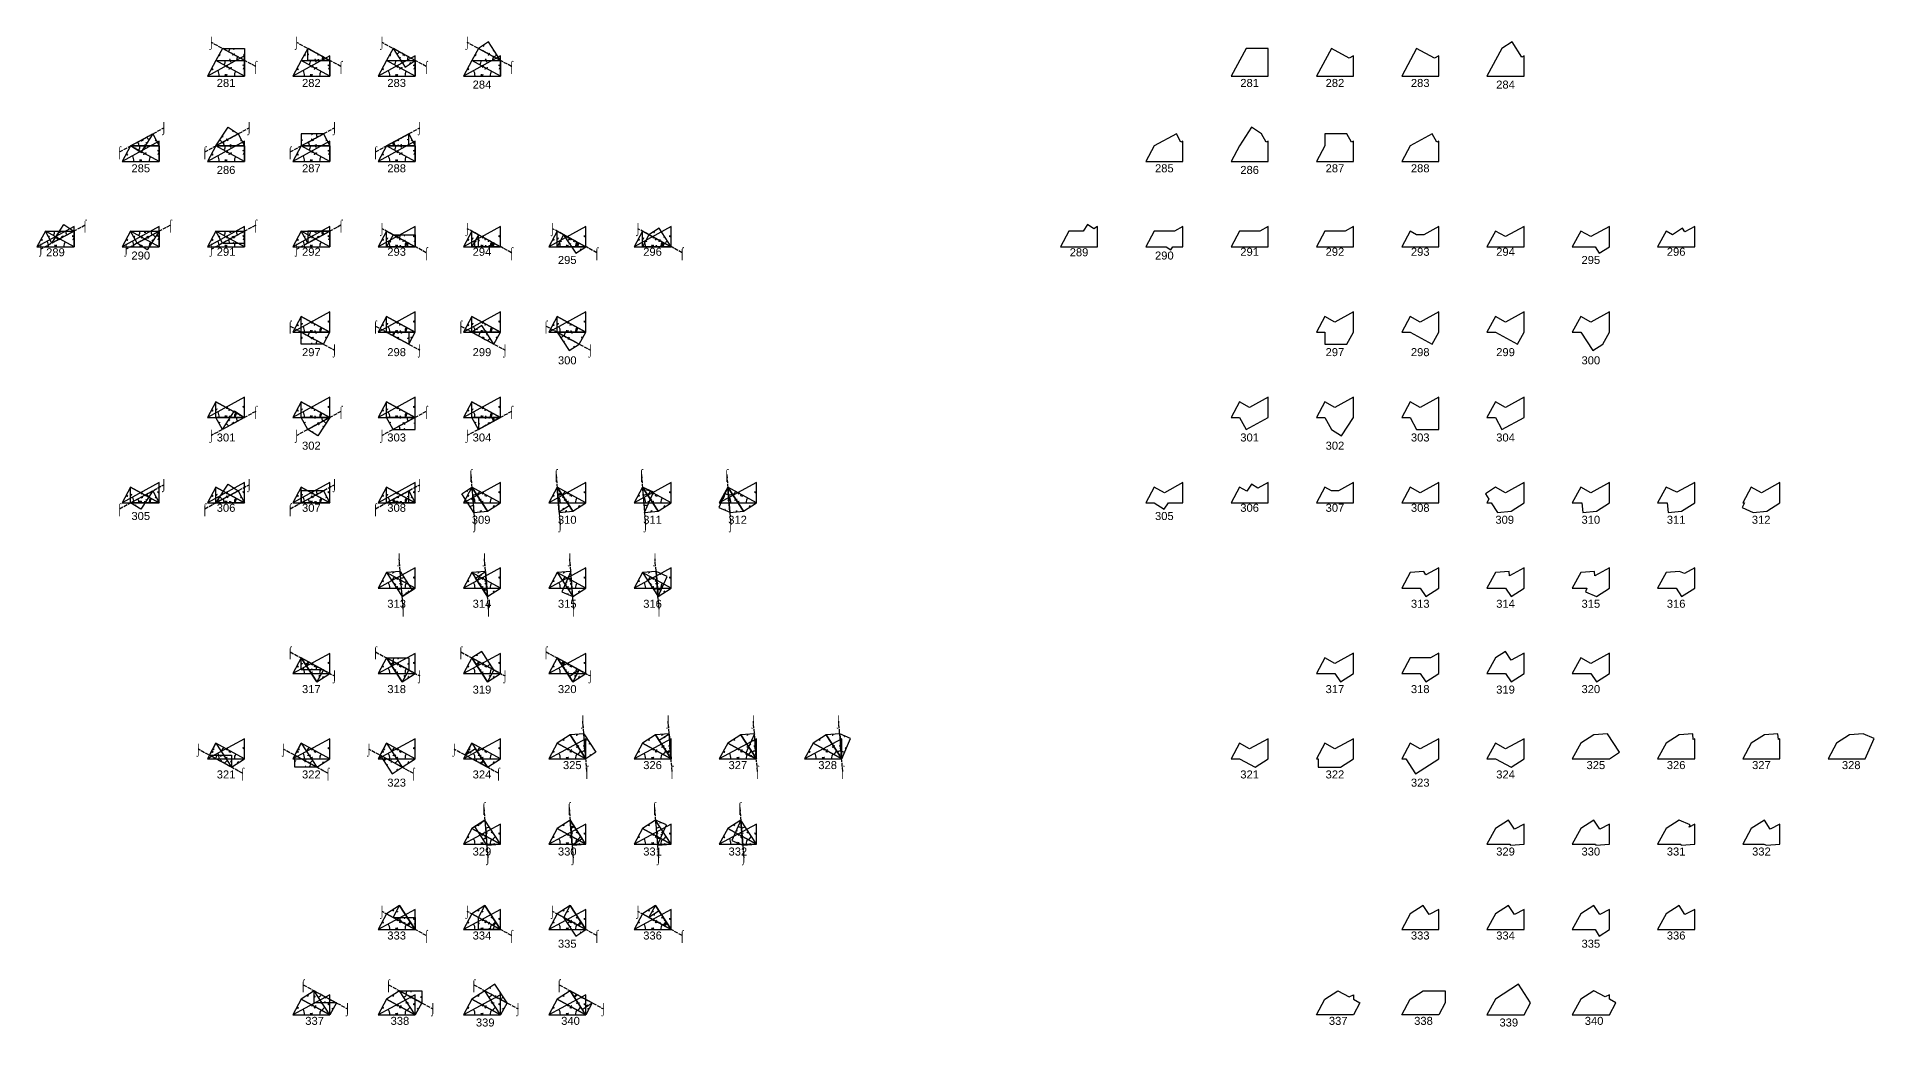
# Model space of a CAD drawing. Header units: millimetres. Extents: x 122552 to 2943733, y -2581954 to 22549.
# Drawn here: x 921316 to 1495385, y -2533945 to -2223743 of the extents above; entities that cross this region are included whole.
import ezdxf
from ezdxf.enums import TextEntityAlignment as Align

# ---------------------------------------------------------------- set-up
doc = ezdxf.new("R2010")
doc.units = ezdxf.units.MM
doc.linetypes.add('ACAD_ISO02W100', pattern=[15, 12, -3])
for name, color, linetype in [('BASE', 170, 'Continuous'), ('HYPOTENUSE', 10, 'Continuous'), ('PERPENDICULAR', 90, 'Continuous'), ('Standard', 7, 'Continuous')]:
    doc.layers.add(name, color=color, linetype=linetype)
doc.styles.add('Arial', font='arial_0.ttf')

# ---------------------------------------------------------------- blocks, each defined once
blk = doc.blocks.new('fundamental_block_GT')
at = {"color": 175, "true_color": 0x4554a5}
for p, q in [((439, -4), (439, 26)), ((439, 26), (469, 26)), ((469, 26), (460, 29)), ((469, 26), (460, 23))]:
    blk.add_line(p, q, dxfattribs=at)
at = {"color": 242, "true_color": 0xcd2027}
for p, q in [((441, 235), (456, 208)), ((456, 208), (482, 222)), ((482, 222), (472, 221)), ((482, 222), (475, 215))]:
    blk.add_line(p, q, dxfattribs=at)
at = {"color": 114, "true_color": 0x139b48}
for p, q in [((851, 261), (848, 251)), ((851, 231), (851, 261)), ((851, 261), (854, 251)), ((881, 231), (851, 231))]:
    blk.add_line(p, q, dxfattribs=at)
at = {"color": 4}
blk.add_arc((0, -2), 277, 359.9799, 28.4254, dxfattribs=at)
at = {"layer": 'BASE'}
blk.add_line((0, 0), (879, -7), dxfattribs=at)
at = {"layer": 'HYPOTENUSE'}
blk.add_line((883, 469), (0, 0), dxfattribs=at)
at = {"layer": 'PERPENDICULAR'}
blk.add_line((879, -7), (883, 469), dxfattribs=at)

msp = doc.modelspace()

# ---------------------------------------------------------------- linework, layer by layer
at = {"linetype": 'ACAD_ISO02W100', "ltscale": 100}
for p, q in [((989711, -2233025), (975881, -2225520)), ((1016359, -2233025), (1002530, -2225520)), ((1043008, -2233025), (1029179, -2225520)), ((1069657, -2233025), (1055827, -2225520)), ((947196, -2259674), (961025, -2252168)), ((973845, -2259674), (987674, -2252168)), ((1000493, -2259674), (1014323, -2252168)), ((1027142, -2259674), (1040971, -2252168)), ((936413, -2282570), (922584, -2290075)), ((963062, -2282570), (949233, -2290075)), ((989711, -2282570), (975881, -2290075)), ((1016359, -2282570), (1002530, -2290075)), ((1043008, -2291180), (1029179, -2283675)), ((1069657, -2291180), (1055827, -2283675)), ((1096305, -2291180), (1082476, -2283675)), ((1122954, -2291180), (1109125, -2283675)), ((1000493, -2314076), (1014323, -2321581)), ((1027142, -2314076), (1040971, -2321581)), ((1053791, -2314076), (1067620, -2321581)), ((1080439, -2314076), (1094269, -2321581)), ((989711, -2340725), (975881, -2348230)), ((1016359, -2340725), (1002530, -2348230)), ((1043008, -2340725), (1029179, -2348230)), ((1069657, -2340725), (1055827, -2348230)), ((947196, -2371126), (961025, -2363621)), ((973845, -2371126), (987674, -2363621)), ((1000493, -2371126), (1014323, -2363621)), ((1027142, -2371126), (1040971, -2363621)), ((1056937, -2360471), (1058181, -2376156)), ((1083586, -2360471), (1084830, -2376156)), ((1110234, -2360471), (1111479, -2376156)), ((1136883, -2360471), (1138127, -2376156)), ((1035789, -2402467), (1034545, -2386782)), ((1062437, -2402467), (1061193, -2386782)), ((1089086, -2402467), (1087842, -2386782)), ((1115735, -2402467), (1114491, -2386782)), ((1000493, -2415813), (1014323, -2423318)), ((1027142, -2415813), (1040971, -2423318)), ((1053791, -2415813), (1067620, -2423318)), ((1080439, -2415813), (1094269, -2423318)), ((1093159, -2453117), (1091915, -2437432)), ((1119808, -2453117), (1118564, -2437432)), ((1146456, -2453117), (1145212, -2437432)), ((1173105, -2453117), (1171861, -2437432)), ((985638, -2453719), (971808, -2446214)), ((1012286, -2453719), (998457, -2446214)), ((1038935, -2453719), (1025106, -2446214)), ((1065584, -2453719), (1051754, -2446214)), ((1061010, -2464418), (1062254, -2480103)), ((1087659, -2464418), (1088903, -2480103)), ((1114307, -2464418), (1115551, -2480103)), ((1140956, -2464418), (1142200, -2480103)), ((1043008, -2504369), (1029179, -2496864)), ((1069657, -2504369), (1055827, -2496864)), ((1096305, -2504369), (1082476, -2496864)), ((1122954, -2504369), (1109125, -2496864)), ((1004566, -2519760), (1018396, -2527265)), ((1031215, -2519760), (1045044, -2527265)), ((1057864, -2519760), (1071693, -2527265)), ((1084512, -2519760), (1098342, -2527265))]:
    msp.add_line(p, q, dxfattribs=at)
for points in [[(1385983, -2236006), (1385983, -2229718), (1385296, -2230091), (1382215, -2225351), (1379069, -2227396), (1374396, -2236006)], [(1306037, -2227396), (1299123, -2227396), (1294450, -2236006), (1306037, -2236006)], [(1332686, -2236006), (1332686, -2229718), (1331368, -2230433), (1325771, -2227396), (1321099, -2236006)], [(1352420, -2227396), (1347747, -2236006), (1359335, -2236006), (1359335, -2229718), (1358017, -2230433)], [(1277352, -2254045), (1270438, -2257797), (1267801, -2262655), (1279389, -2262655), (1279389, -2256367), (1278789, -2256692)], [(1306037, -2262655), (1306037, -2256367), (1305438, -2256692), (1304001, -2254045), (1300855, -2252000), (1297086, -2257797), (1294450, -2262655)], [(1332686, -2262655), (1332686, -2256367), (1332086, -2256692), (1330649, -2254045), (1323735, -2254045), (1323735, -2257797), (1321099, -2262655)], [(1357298, -2254045), (1350384, -2257797), (1347747, -2262655), (1359335, -2262655), (1359335, -2256367), (1358735, -2256692)], [(1252740, -2289304), (1252740, -2283015), (1251540, -2283666), (1249594, -2282401), (1248264, -2284446), (1243789, -2284446), (1241153, -2289304)], [(1275620, -2290244), (1276231, -2289304), (1279389, -2289304), (1279389, -2283015), (1276752, -2284446), (1270438, -2284446), (1267801, -2289304), (1274174, -2289304)], [(1306037, -2289304), (1306037, -2283015), (1303401, -2284446), (1297086, -2284446), (1294450, -2289304)], [(1332686, -2289304), (1332686, -2283015), (1330050, -2284446), (1323735, -2284446), (1321099, -2289304)], [(1359335, -2289304), (1359335, -2283015), (1354662, -2285551), (1352420, -2285551), (1350384, -2284446), (1347747, -2289304)], [(1380190, -2286159), (1377032, -2284446), (1374396, -2289304), (1385983, -2289304), (1385983, -2283015)], [(1406838, -2286159), (1403681, -2284446), (1401045, -2289304), (1408156, -2289304), (1409486, -2291349), (1412632, -2289304), (1412632, -2283015)], [(1439281, -2289304), (1439281, -2283015), (1436259, -2284655), (1435512, -2283506), (1432366, -2285551), (1430330, -2284446), (1427693, -2289304)], [(1323735, -2311095), (1321099, -2315952), (1323735, -2315952), (1323735, -2319705), (1330649, -2319705), (1332686, -2315952), (1332686, -2309664), (1326892, -2312808)], [(1357298, -2319705), (1359335, -2315952), (1359335, -2309664), (1353541, -2312808), (1350384, -2311095), (1347747, -2315952), (1350384, -2315952)], [(1383947, -2319705), (1385983, -2315952), (1385983, -2309664), (1380190, -2312808), (1377032, -2311095), (1374396, -2315952), (1377032, -2315952)], [(1403681, -2311095), (1401045, -2315952), (1403681, -2315952), (1407449, -2321750), (1410595, -2319705), (1412632, -2315952), (1412632, -2309664), (1406838, -2312808)], [(1299123, -2346354), (1306037, -2342601), (1306037, -2336313), (1300244, -2339457), (1297086, -2337743), (1294450, -2342601), (1297086, -2342601)], [(1323735, -2337743), (1321099, -2342601), (1323735, -2342601), (1325771, -2346354), (1328918, -2348399), (1332686, -2342601), (1332686, -2336313), (1326892, -2339457)], [(1350384, -2337743), (1347747, -2342601), (1350384, -2342601), (1352420, -2346354), (1359335, -2346354), (1359335, -2336313), (1353541, -2339457)], [(1379069, -2346354), (1385983, -2342601), (1385983, -2336313), (1380190, -2339457), (1377032, -2337743), (1374396, -2342601), (1377032, -2342601)], [(1273584, -2371295), (1274913, -2369250), (1279389, -2369250), (1279389, -2362961), (1273595, -2366105), (1270438, -2364392), (1267801, -2369250), (1270438, -2369250)], [(1300855, -2363452), (1299420, -2365659), (1297086, -2364392), (1294450, -2369250), (1306037, -2369250), (1306037, -2362961), (1302801, -2364717)], [(1328013, -2365497), (1325771, -2365497), (1323735, -2364392), (1321099, -2369250), (1332686, -2369250), (1332686, -2362961)], [(1347747, -2369250), (1359335, -2369250), (1359335, -2362961), (1353541, -2366105), (1350384, -2364392)], [(1375714, -2369250), (1377654, -2372235), (1381910, -2371897), (1385983, -2369250), (1385983, -2362961), (1380190, -2366105), (1377032, -2364392), (1373886, -2366437), (1374996, -2368144), (1374396, -2369250)], [(1403681, -2364392), (1401045, -2369250), (1404066, -2369250), (1404303, -2372235), (1408559, -2371897), (1412632, -2369250), (1412632, -2362961), (1406838, -2366105)], [(1430952, -2372235), (1435208, -2371897), (1439281, -2369250), (1439281, -2362961), (1433734, -2365971), (1433759, -2365915), (1430330, -2364392), (1427693, -2369250), (1430715, -2369250)], [(1456978, -2364392), (1454342, -2369250), (1454820, -2369250), (1454171, -2370711), (1457600, -2372235), (1461856, -2371897), (1465929, -2369250), (1465929, -2362961), (1460136, -2366105)], [(1355262, -2398546), (1359335, -2395898), (1359335, -2389610), (1355339, -2391779), (1354640, -2390703), (1350384, -2391041), (1347747, -2395898), (1353541, -2395898)], [(1380190, -2395898), (1381910, -2398546), (1385983, -2395898), (1385983, -2389610), (1381399, -2392098), (1381288, -2390703), (1377032, -2391041), (1374396, -2395898)], [(1407937, -2390703), (1403681, -2391041), (1401045, -2395898), (1405629, -2395898), (1405130, -2397022), (1408559, -2398546), (1412632, -2395898), (1412632, -2389610), (1408048, -2392098)], [(1436060, -2391358), (1434586, -2390703), (1430330, -2391041), (1427693, -2395898), (1433487, -2395898), (1435208, -2398546), (1439281, -2395898), (1439281, -2389610)], [(1323735, -2417689), (1321099, -2422547), (1326892, -2422547), (1328613, -2425194), (1332686, -2422547), (1332686, -2416259), (1326892, -2419403)], [(1356698, -2417689), (1350384, -2417689), (1347747, -2422547), (1353541, -2422547), (1355262, -2425194), (1359335, -2422547), (1359335, -2416259)], [(1381987, -2418427), (1380178, -2415644), (1377032, -2417689), (1374396, -2422547), (1380190, -2422547), (1381910, -2425194), (1385983, -2422547), (1385983, -2416259)], [(1403681, -2417689), (1401045, -2422547), (1406838, -2422547), (1408559, -2425194), (1412632, -2422547), (1412632, -2416259), (1406838, -2419403)], [(1297086, -2444338), (1294450, -2449196), (1297086, -2449196), (1301964, -2451843), (1306037, -2449196), (1306037, -2442907), (1300244, -2446051)], [(1323735, -2444338), (1321099, -2449196), (1321698, -2449196), (1321698, -2451843), (1328613, -2451843), (1332686, -2449196), (1332686, -2442907), (1326892, -2446051)], [(1350384, -2444338), (1347747, -2449196), (1349065, -2449196), (1352115, -2453888), (1359335, -2449196), (1359335, -2442907), (1353541, -2446051)], [(1377032, -2449196), (1381910, -2451843), (1385983, -2449196), (1385983, -2442907), (1380190, -2446051), (1377032, -2444338), (1374396, -2449196)], [(1415778, -2447151), (1412010, -2441353), (1407754, -2441691), (1403681, -2444338), (1401045, -2449196), (1412632, -2449196)], [(1439281, -2449196), (1439281, -2442907), (1438802, -2443167), (1438659, -2441353), (1434402, -2441691), (1430330, -2444338), (1427693, -2449196)], [(1465307, -2441353), (1461051, -2441691), (1456978, -2444338), (1454342, -2449196), (1465929, -2449196), (1465929, -2442907), (1465451, -2443167)], [(1491956, -2441353), (1487700, -2441691), (1483627, -2444338), (1480991, -2449196), (1492578, -2449196), (1495385, -2442877)], [(1381105, -2468339), (1377032, -2470987), (1374396, -2475844), (1381508, -2475844), (1381727, -2476182), (1385983, -2475844), (1385983, -2469556), (1382962, -2471196)], [(1409610, -2471196), (1407754, -2468339), (1403681, -2470987), (1401045, -2475844), (1408349, -2475844), (1408376, -2476182), (1412632, -2475844), (1412632, -2469556)], [(1435024, -2476182), (1439281, -2475844), (1439281, -2469556), (1437551, -2470495), (1437832, -2469863), (1434402, -2468339), (1430330, -2470987), (1427693, -2475844), (1434998, -2475844)], [(1460913, -2475844), (1461673, -2476182), (1465929, -2475844), (1465929, -2469556), (1462908, -2471196), (1461051, -2468339), (1456978, -2470987), (1454342, -2475844)], [(1359335, -2502493), (1359335, -2496205), (1356313, -2497844), (1354456, -2494988), (1350384, -2497635), (1347747, -2502493)], [(1374396, -2502493), (1385983, -2502493), (1385983, -2496205), (1382962, -2497844), (1381105, -2494988), (1377032, -2497635)], [(1412632, -2502493), (1412632, -2496205), (1409610, -2497844), (1407754, -2494988), (1403681, -2497635), (1401045, -2502493), (1408156, -2502493), (1409486, -2504538)], [(1439281, -2502493), (1439281, -2496205), (1436259, -2497844), (1434402, -2494988), (1430330, -2497635), (1427693, -2502493)], [(1384251, -2519592), (1377032, -2524284), (1374396, -2529142), (1385983, -2529142), (1388020, -2525389)], [(1332686, -2529142), (1321099, -2529142), (1323735, -2524284), (1327808, -2521637), (1331368, -2523569), (1332686, -2522853), (1332686, -2524284), (1334722, -2525389)], [(1359335, -2529142), (1347747, -2529142), (1350384, -2524284), (1354456, -2521637), (1361371, -2521637), (1361371, -2525389)], [(1414668, -2525389), (1412632, -2524284), (1412632, -2522853), (1411314, -2523569), (1407754, -2521637), (1403681, -2524284), (1401045, -2529142), (1412632, -2529142)]]:
    msp.add_lwpolyline(points, close=True)

# ---------------------------------------------------------------- block references
for p, xscale, yscale, zscale, rotation in [((986253, -2231149), 8.951118371073443, 8.951118371073443, 8.951118371073443, 151.9999999999985), ((979339, -2227396), -7.867265571232779, 7.867265571232778, 7.86726557123278, 179.5116672382149), ((1012902, -2231149), 8.951118371073443, 8.951118371073443, 8.951118371073443, 151.9999999999985), ((1039551, -2231149), 8.951118371073443, 8.951118371073443, 8.951118371073443, 151.9999999999985), ((1032636, -2227396), 7.86726557123278, 7.86726557123278, 7.86726557123278, 303.5116672382008), ((1066199, -2231149), 8.951118371073443, 8.951118371073443, 8.951118371073443, 151.9999999999985), ((1066199, -2231149), 7.86726557123278, 7.86726557123278, 7.86726557123278, 123.5116672382007), ((986253, -2236006), 11.58735412275403, 11.58735412275403, 11.58735412275403, 152.0000000000003), ((977302, -2231149), -10.18429076373601, 10.18429076373601, 10.18429076373601, 179.5116672382084), ((1012902, -2236006), 11.58735412275403, 11.58735412275403, 11.58735412275403, 152.0000000000003), ((1003951, -2231149), -10.18429076373601, 10.18429076373601, 10.18429076373601, 179.5116672382084), ((1012902, -2231149), -7.867265571232778, 7.867265571232778, 7.86726557123278, 359.511667238215), ((1039551, -2236006), 11.58735412275403, 11.58735412275403, 11.58735412275403, 152.0000000000003), ((1030599, -2231149), -10.18429076373601, 10.18429076373601, 10.18429076373601, 179.5116672382084), ((1066199, -2236006), 11.58735412275403, 11.58735412275403, 11.58735412275403, 152.0000000000003), ((1057248, -2231149), -10.18429076373601, 10.18429076373601, 10.18429076373601, 179.5116672382084), ((950653, -2257797), -8.951118371073445, 8.951118371073443, 8.951118371073443, 208.0000000000008), ((957568, -2254045), -7.867265571232779, 7.867265571232778, 7.86726557123278, 56.48833276179911), ((977302, -2257797), -7.867265571232777, 7.867265571232778, 7.867265571232779, 236.4883327617992), ((977302, -2257797), -8.951118371073445, 8.951118371073443, 8.951118371073443, 208.0000000000008), ((1010865, -2254045), 7.86726557123278, 7.86726557123278, 7.86726557123278, 180.4883327617853), ((1003951, -2257797), -8.951118371073445, 8.951118371073443, 8.951118371073443, 208.0000000000008), ((1030599, -2257797), -8.951118371073445, 8.951118371073443, 8.951118371073443, 208.0000000000008), ((1030599, -2257797), 7.867265571232779, 7.867265571232779, 7.867265571232779, 0.4883327617852329), ((959605, -2262655), 11.58735412275403, 11.58735412275403, 11.58735412275403, 152.0000000000003), ((950653, -2257797), -10.18429076373601, 10.18429076373601, 10.18429076373601, 179.5116672382084), ((986253, -2262655), 11.58735412275403, 11.58735412275403, 11.58735412275403, 152.0000000000003), ((977302, -2257797), -10.18429076373601, 10.18429076373601, 10.18429076373601, 179.5116672382084), ((1012902, -2262655), 11.58735412275403, 11.58735412275403, 11.58735412275403, 152.0000000000003), ((1003951, -2257797), -10.18429076373601, 10.18429076373601, 10.18429076373601, 179.5116672382084), ((1039551, -2262655), 11.58735412275403, 11.58735412275403, 11.58735412275403, 152.0000000000003), ((1030599, -2257797), -10.18429076373601, 10.18429076373601, 10.18429076373601, 179.5116672382084), ((932956, -2289304), 11.58735412275403, 11.58735412275403, 11.58735412275403, 152.0000000000003), ((924005, -2284446), -10.18429076373601, 10.18429076373601, 10.18429076373601, 179.5116672382084), ((932956, -2284446), -8.951118371073443, 8.951118371073443, 8.951118371073443, 28.00000000000078), ((926041, -2288198), -7.867265571232777, 7.867265571232778, 7.867265571232779, 236.4883327617992), ((959605, -2289304), 11.58735412275403, 11.58735412275403, 11.58735412275403, 152.0000000000003), ((950653, -2284446), -10.18429076373601, 10.18429076373601, 10.18429076373601, 179.5116672382084), ((959605, -2284446), -8.951118371073443, 8.951118371073443, 8.951118371073443, 28.00000000000078), ((959605, -2284446), -7.867265571232779, 7.867265571232778, 7.86726557123278, 56.48833276179911), ((986253, -2289304), 11.58735412275403, 11.58735412275403, 11.58735412275403, 152.0000000000003), ((977302, -2284446), -10.18429076373601, 10.18429076373601, 10.18429076373601, 179.5116672382084), ((986253, -2284446), -8.951118371073443, 8.951118371073443, 8.951118371073443, 28.00000000000078), ((979339, -2288198), 7.867265571232779, 7.867265571232779, 7.867265571232779, 0.4883327617852329), ((1012902, -2289304), 11.58735412275403, 11.58735412275403, 11.58735412275403, 152.0000000000003), ((1003951, -2284446), -10.18429076373601, 10.18429076373601, 10.18429076373601, 179.5116672382084), ((1012902, -2284446), -8.951118371073443, 8.951118371073443, 8.951118371073443, 28.00000000000078), ((1012902, -2284446), 7.86726557123278, 7.86726557123278, 7.86726557123278, 180.4883327617853), ((1039551, -2289304), 11.58735412275403, 11.58735412275403, 11.58735412275403, 152.0000000000003), ((1039551, -2289304), -10.18429076373601, 10.18429076373601, 10.18429076373601, 359.5116672382085), ((1066199, -2289304), 11.58735412275403, 11.58735412275403, 11.58735412275403, 152.0000000000003), ((1066199, -2289304), -10.18429076373601, 10.18429076373601, 10.18429076373601, 359.5116672382085), ((1092848, -2289304), 11.58735412275403, 11.58735412275403, 11.58735412275403, 152.0000000000003), ((1092848, -2289304), -10.18429076373601, 10.18429076373601, 10.18429076373601, 359.5116672382085), ((1085933, -2285551), 7.86726557123278, 7.86726557123278, 7.86726557123278, 303.5116672382008), ((1119497, -2289304), 11.58735412275403, 11.58735412275403, 11.58735412275403, 152.0000000000003), ((1119497, -2289304), -10.18429076373601, 10.18429076373601, 10.18429076373601, 359.5116672382085), ((1119497, -2289304), 7.86726557123278, 7.86726557123278, 7.86726557123278, 123.5116672382007), ((1039551, -2289304), 8.951118371073443, 8.951118371073443, 8.951118371073443, 151.9999999999988), ((1032636, -2285551), -7.867265571232779, 7.867265571232778, 7.86726557123278, 179.5116672382149), ((1066199, -2289304), 8.951118371073443, 8.951118371073443, 8.951118371073443, 151.9999999999988), ((1066199, -2289304), -7.867265571232778, 7.867265571232778, 7.86726557123278, 359.511667238215), ((1092848, -2289304), 8.951118371073443, 8.951118371073443, 8.951118371073443, 151.9999999999988), ((1119497, -2289304), 8.951118371073443, 8.951118371073443, 8.951118371073443, 151.9999999999988), ((1012902, -2315952), 11.58735412275403, 11.58735412275403, 11.58735412275403, 152.0000000000003), ((1012902, -2315952), -10.18429076373601, 10.18429076373601, 10.18429076373601, 359.5116672382085), ((1003951, -2315952), 8.951118371073443, 8.951118371073443, 8.951118371073443, 331.9999999999989), ((1039551, -2315952), 11.58735412275403, 11.58735412275403, 11.58735412275403, 152.0000000000003), ((1039551, -2315952), -10.18429076373601, 10.18429076373601, 10.18429076373601, 359.5116672382085), ((1030599, -2315952), 8.951118371073443, 8.951118371073443, 8.951118371073443, 331.9999999999989), ((1066199, -2315952), 11.58735412275403, 11.58735412275403, 11.58735412275403, 152.0000000000003), ((1066199, -2315952), -10.18429076373601, 10.18429076373601, 10.18429076373601, 359.5116672382085), ((1057248, -2315952), 8.951118371073443, 8.951118371073443, 8.951118371073443, 331.9999999999989), ((1092848, -2315952), 11.58735412275403, 11.58735412275403, 11.58735412275403, 152.0000000000003), ((1092848, -2315952), -10.18429076373601, 10.18429076373601, 10.18429076373601, 359.5116672382085), ((1083897, -2315952), 8.951118371073443, 8.951118371073443, 8.951118371073443, 331.9999999999989), ((1010865, -2319705), -7.867265571232778, 7.867265571232778, 7.86726557123278, 359.511667238215), ((1030599, -2315952), -7.867265571232779, 7.867265571232778, 7.86726557123278, 179.5116672382149), ((1064163, -2319705), 7.86726557123278, 7.86726557123278, 7.86726557123278, 123.5116672382007), ((1083897, -2315952), 7.86726557123278, 7.86726557123278, 7.86726557123278, 303.5116672382008), ((986253, -2342601), 11.58735412275403, 11.58735412275403, 11.58735412275403, 152.0000000000003), ((986253, -2342601), -10.18429076373601, 10.18429076373601, 10.18429076373601, 359.5116672382085), ((986253, -2342601), -8.951118371073443, 8.951118371073443, 8.951118371073443, 28.0000000000011), ((979339, -2346354), -7.867265571232777, 7.867265571232778, 7.867265571232779, 236.4883327617992), ((1012902, -2342601), 11.58735412275403, 11.58735412275403, 11.58735412275403, 152.0000000000003), ((1012902, -2342601), -10.18429076373601, 10.18429076373601, 10.18429076373601, 359.5116672382085), ((1012902, -2342601), -8.951118371073443, 8.951118371073443, 8.951118371073443, 28.0000000000011), ((1012902, -2342601), -7.867265571232779, 7.867265571232778, 7.86726557123278, 56.48833276179911), ((1039551, -2342601), 11.58735412275403, 11.58735412275403, 11.58735412275403, 152.0000000000003), ((1039551, -2342601), -10.18429076373601, 10.18429076373601, 10.18429076373601, 359.5116672382085), ((1039551, -2342601), -8.951118371073443, 8.951118371073443, 8.951118371073443, 28.0000000000011), ((1066199, -2342601), 11.58735412275403, 11.58735412275403, 11.58735412275403, 152.0000000000003), ((1066199, -2342601), -10.18429076373601, 10.18429076373601, 10.18429076373601, 359.5116672382085), ((1066199, -2342601), -8.951118371073443, 8.951118371073443, 8.951118371073443, 28.0000000000011), ((1032636, -2346354), 7.867265571232779, 7.867265571232779, 7.867265571232779, 0.4883327617852329), ((1066199, -2342601), 7.86726557123278, 7.86726557123278, 7.86726557123278, 180.4883327617853), ((959605, -2369250), 11.58735412275403, 11.58735412275403, 11.58735412275403, 152.0000000000003), ((959605, -2369250), -10.18429076373601, 10.18429076373601, 10.18429076373601, 359.5116672382085), ((957568, -2365497), -7.867265571232779, 7.867265571232778, 7.86726557123278, 56.48833276179911), ((986253, -2369250), 11.58735412275403, 11.58735412275403, 11.58735412275403, 152.0000000000003), ((977302, -2369250), -7.867265571232777, 7.867265571232778, 7.867265571232779, 236.4883327617992), ((986253, -2369250), -10.18429076373601, 10.18429076373601, 10.18429076373601, 359.5116672382085), ((1012902, -2369250), 11.58735412275403, 11.58735412275403, 11.58735412275403, 152.0000000000003), ((1012902, -2369250), -10.18429076373601, 10.18429076373601, 10.18429076373601, 359.5116672382085), ((1039551, -2369250), 11.58735412275403, 11.58735412275403, 11.58735412275403, 152.0000000000003), ((1039551, -2369250), -10.18429076373601, 10.18429076373601, 10.18429076373601, 359.5116672382085), ((1057870, -2372235), -7.867265571232677, 7.867265571232677, 7.867265571232678, 302.535001714633), ((1066199, -2369250), 11.58735412275403, 11.58735412275403, 11.58735412275403, 152.0000000000003), ((1057248, -2364392), 8.951118371073514, 8.951118371073514, 8.951118371073514, 275.0233344764167), ((1057248, -2364392), 10.18429076373601, 10.18429076373601, 10.18429076373601, 303.5116672382092), ((1083897, -2364392), -7.867265571232675, 7.867265571232676, 7.867265571232677, 122.5350017146329), ((1092848, -2369250), 11.58735412275403, 11.58735412275403, 11.58735412275403, 152.0000000000003), ((1083897, -2364392), 8.951118371073514, 8.951118371073514, 8.951118371073514, 275.0233344764167), ((1083897, -2364392), 10.18429076373601, 10.18429076373601, 10.18429076373601, 303.5116672382092), ((1111168, -2372235), 7.867265571232678, 7.867265571232678, 7.867265571232678, 66.53500171461897), ((1119497, -2369250), 11.58735412275403, 11.58735412275403, 11.58735412275403, 152.0000000000003), ((1110545, -2364392), 8.951118371073514, 8.951118371073514, 8.951118371073514, 275.0233344764167), ((1110545, -2364392), 10.18429076373601, 10.18429076373601, 10.18429076373601, 303.5116672382092), ((1137194, -2364392), 7.867265571232677, 7.867265571232677, 7.867265571232677, 246.535001714619), ((1146145, -2369250), 11.58735412275403, 11.58735412275403, 11.58735412275403, 152.0000000000003), ((1137194, -2364392), 8.951118371073514, 8.951118371073514, 8.951118371073514, 275.0233344764167), ((1137194, -2364392), 10.18429076373601, 10.18429076373601, 10.18429076373601, 303.5116672382092), ((950653, -2369250), -8.951118371073443, 8.951118371073443, 8.951118371073443, 208.0000000000011), ((977302, -2369250), -8.951118371073443, 8.951118371073443, 8.951118371073443, 208.0000000000011), ((1010865, -2365497), 7.86726557123278, 7.86726557123278, 7.86726557123278, 180.4883327617853), ((1003951, -2369250), -8.951118371073443, 8.951118371073443, 8.951118371073443, 208.0000000000011), ((1030599, -2369250), -8.951118371073443, 8.951118371073443, 8.951118371073443, 208.0000000000011), ((1030599, -2369250), 7.867265571232779, 7.867265571232779, 7.867265571232779, 0.4883327617852329), ((1039551, -2395898), 11.58735412275403, 11.58735412275403, 11.58735412275403, 152.0000000000003), ((1030599, -2391041), 10.18429076373601, 10.18429076373601, 10.18429076373601, 303.5116672382092), ((1035478, -2398546), 8.951118371073518, 8.951118371073518, 8.951118371073518, 95.02333447641668), ((1034856, -2390703), -7.867265571232668, 7.867265571232668, 7.867265571232668, 122.5350017146322), ((1066199, -2395898), 11.58735412275403, 11.58735412275403, 11.58735412275403, 152.0000000000003), ((1057248, -2391041), 10.18429076373601, 10.18429076373601, 10.18429076373601, 303.5116672382092), ((1062126, -2398546), 8.951118371073518, 8.951118371073518, 8.951118371073518, 95.02333447641668), ((1062126, -2398546), -7.867265571232677, 7.867265571232677, 7.867265571232678, 302.535001714633), ((1092848, -2395898), 11.58735412275403, 11.58735412275403, 11.58735412275403, 152.0000000000003), ((1083897, -2391041), 10.18429076373601, 10.18429076373601, 10.18429076373601, 303.5116672382092), ((1088775, -2398546), 8.951118371073518, 8.951118371073518, 8.951118371073518, 95.02333447641668), ((1088153, -2390703), 7.867265571232677, 7.867265571232677, 7.867265571232677, 246.535001714619), ((1119497, -2395898), 11.58735412275403, 11.58735412275403, 11.58735412275403, 152.0000000000003), ((1110545, -2391041), 10.18429076373601, 10.18429076373601, 10.18429076373601, 303.5116672382092), ((1115424, -2398546), 8.951118371073518, 8.951118371073518, 8.951118371073518, 95.02333447641668), ((1115424, -2398546), 7.867265571232678, 7.867265571232678, 7.867265571232678, 66.53500171461897), ((1003951, -2417689), 10.18429076373601, 10.18429076373601, 10.18429076373601, 303.5116672382092), ((1030599, -2417689), 10.18429076373601, 10.18429076373601, 10.18429076373601, 303.5116672382092), ((1057248, -2417689), 10.18429076373601, 10.18429076373601, 10.18429076373601, 303.5116672382092), ((1064163, -2421442), 7.867265571232761, 7.867265571232761, 7.867265571232761, 123.5116672382045), ((1083897, -2417689), 10.18429076373601, 10.18429076373601, 10.18429076373601, 303.5116672382092), ((1083897, -2417689), 7.867265571232762, 7.867265571232762, 7.867265571232762, 303.5116672382046), ((1012902, -2422547), 11.58735412275403, 11.58735412275403, 11.58735412275403, 152.0000000000003), ((1003951, -2417689), -8.951118371073514, 8.951118371073514, 8.951118371073516, 151.023334476419), ((1010865, -2421442), -7.867265571232761, 7.867265571232761, 7.867265571232761, 359.5116672382187), ((1039551, -2422547), 11.58735412275403, 11.58735412275403, 11.58735412275403, 152.0000000000003), ((1030599, -2417689), -8.951118371073514, 8.951118371073514, 8.951118371073516, 151.023334476419), ((1030599, -2417689), -7.867265571232762, 7.867265571232761, 7.867265571232762, 179.5116672382187), ((1066199, -2422547), 11.58735412275403, 11.58735412275403, 11.58735412275403, 152.0000000000003), ((1057248, -2417689), -8.951118371073514, 8.951118371073514, 8.951118371073516, 151.023334476419), ((1092848, -2422547), 11.58735412275403, 11.58735412275403, 11.58735412275403, 152.0000000000003), ((1083897, -2417689), -8.951118371073514, 8.951118371073514, 8.951118371073516, 151.023334476419), ((986253, -2449196), 11.58735412275403, 11.58735412275403, 11.58735412275403, 152.0000000000003), ((982180, -2451843), -8.951118371073514, 8.951118371073516, 8.951118371073518, 331.023334476419), ((977302, -2444338), 10.18429076373601, 10.18429076373601, 10.18429076373601, 303.5116672382092), ((1012902, -2449196), 11.58735412275403, 11.58735412275403, 11.58735412275403, 152.0000000000003), ((1008829, -2451843), -8.951118371073514, 8.951118371073516, 8.951118371073518, 331.023334476419), ((1003951, -2444338), 10.18429076373601, 10.18429076373601, 10.18429076373601, 303.5116672382092), ((1039551, -2449196), 11.58735412275403, 11.58735412275403, 11.58735412275403, 152.0000000000003), ((1035478, -2451843), -8.951118371073514, 8.951118371073516, 8.951118371073518, 331.023334476419), ((1030599, -2444338), 10.18429076373601, 10.18429076373601, 10.18429076373601, 303.5116672382092), ((1066199, -2449196), 11.58735412275403, 11.58735412275403, 11.58735412275403, 152.0000000000003), ((1062126, -2451843), -8.951118371073514, 8.951118371073516, 8.951118371073518, 331.023334476419), ((1057248, -2444338), 10.18429076373601, 10.18429076373601, 10.18429076373601, 303.5116672382092), ((1092848, -2449196), 11.58735412275403, 11.58735412275403, 11.58735412275403, 152.0000000000003), ((1092848, -2449196), 10.18429076373601, 10.18429076373601, 10.18429076373601, 123.5116672382091), ((1092848, -2449196), 8.951118371073738, 8.951118371073738, 8.951118371073738, 95.02333447641972), ((1092226, -2441353), -7.867265571233179, 7.867265571233178, 7.867265571233178, 122.5350017146361), ((1119497, -2449196), 11.58735412275403, 11.58735412275403, 11.58735412275403, 152.0000000000003), ((1119497, -2449196), 10.18429076373601, 10.18429076373601, 10.18429076373601, 123.5116672382091), ((1119497, -2449196), 8.951118371073738, 8.951118371073738, 8.951118371073738, 95.02333447641972), ((1119497, -2449196), -7.867265571233179, 7.867265571233178, 7.867265571233178, 302.5350017146361), ((1146145, -2449196), 11.58735412275403, 11.58735412275403, 11.58735412275403, 152.0000000000003), ((1146145, -2449196), 10.18429076373601, 10.18429076373601, 10.18429076373601, 123.5116672382091), ((1146145, -2449196), 8.951118371073738, 8.951118371073738, 8.951118371073738, 95.02333447641972), ((1145523, -2441353), 7.867265571233178, 7.867265571233178, 7.867265571233178, 246.5350017146221), ((1172794, -2449196), 11.58735412275403, 11.58735412275403, 11.58735412275403, 152.0000000000003), ((1172794, -2449196), 10.18429076373601, 10.18429076373601, 10.18429076373601, 123.5116672382091), ((1172794, -2449196), 8.951118371073738, 8.951118371073738, 8.951118371073738, 95.02333447641972), ((1172794, -2449196), 7.867265571233178, 7.867265571233178, 7.867265571233178, 66.53500171462207), ((975266, -2448090), -7.867265571232762, 7.867265571232761, 7.867265571232762, 179.5116672382187), ((1008829, -2451843), -7.867265571232761, 7.867265571232761, 7.867265571232761, 359.5116672382187), ((1028563, -2448090), 7.867265571232762, 7.867265571232762, 7.867265571232762, 303.5116672382046), ((1062126, -2451843), 7.867265571232761, 7.867265571232761, 7.867265571232761, 123.5116672382045), ((1066199, -2475844), 10.18429076373601, 10.18429076373601, 10.18429076373601, 123.5116672382091), ((1061943, -2476182), -7.867265571233179, 7.867265571233178, 7.867265571233178, 302.5350017146361), ((1061321, -2468339), 8.951118371073738, 8.951118371073738, 8.951118371073738, 275.0233344764197), ((1092848, -2475844), 10.18429076373601, 10.18429076373601, 10.18429076373601, 123.5116672382091), ((1087970, -2468339), -7.867265571233179, 7.867265571233178, 7.867265571233178, 122.5350017146361), ((1087970, -2468339), 8.951118371073738, 8.951118371073738, 8.951118371073738, 275.0233344764197), ((1119497, -2475844), 10.18429076373601, 10.18429076373601, 10.18429076373601, 123.5116672382091), ((1115240, -2476182), 7.867265571233178, 7.867265571233178, 7.867265571233178, 66.53500171462207), ((1114618, -2468339), 8.951118371073738, 8.951118371073738, 8.951118371073738, 275.0233344764197), ((1146145, -2475844), 10.18429076373601, 10.18429076373601, 10.18429076373601, 123.5116672382091), ((1141267, -2468339), 7.867265571233178, 7.867265571233178, 7.867265571233178, 246.5350017146221), ((1141267, -2468339), 8.951118371073738, 8.951118371073738, 8.951118371073738, 275.0233344764197), ((1066199, -2475844), 11.58735412275403, 11.58735412275403, 11.58735412275403, 152.0000000000003), ((1092848, -2475844), 11.58735412275403, 11.58735412275403, 11.58735412275403, 152.0000000000003), ((1119497, -2475844), 11.58735412275403, 11.58735412275403, 11.58735412275403, 152.0000000000003), ((1146145, -2475844), 11.58735412275403, 11.58735412275403, 11.58735412275403, 152.0000000000003), ((1039551, -2502493), 10.18429076373601, 10.18429076373601, 10.18429076373601, 123.5116672382091), ((1039551, -2502493), -8.951118371073738, 8.951118371073738, 8.951118371073738, 331.0233344764161), ((1066199, -2502493), 10.18429076373601, 10.18429076373601, 10.18429076373601, 123.5116672382091), ((1066199, -2502493), -8.951118371073738, 8.951118371073738, 8.951118371073738, 331.0233344764161), ((1092848, -2502493), 10.18429076373601, 10.18429076373601, 10.18429076373601, 123.5116672382091), ((1085933, -2498740), 7.867265571232985, 7.867265571232985, 7.867265571232985, 303.5116672382016), ((1092848, -2502493), -8.951118371073738, 8.951118371073738, 8.951118371073738, 331.0233344764161), ((1119497, -2502493), 10.18429076373601, 10.18429076373601, 10.18429076373601, 123.5116672382091), ((1119497, -2502493), -8.951118371073738, 8.951118371073738, 8.951118371073738, 331.0233344764161), ((1119497, -2502493), 7.867265571232986, 7.867265571232986, 7.867265571232986, 123.5116672382016), ((1039551, -2502493), 11.58735412275403, 11.58735412275403, 11.58735412275403, 152.0000000000003), ((1032636, -2498740), -7.867265571232984, 7.867265571232984, 7.867265571232985, 179.5116672382157), ((1066199, -2502493), 11.58735412275403, 11.58735412275403, 11.58735412275403, 152.0000000000003), ((1066199, -2502493), -7.867265571232985, 7.867265571232985, 7.867265571232986, 359.5116672382156), ((1092848, -2502493), 11.58735412275403, 11.58735412275403, 11.58735412275403, 152.0000000000003), ((1119497, -2502493), 11.58735412275403, 11.58735412275403, 11.58735412275403, 152.0000000000003), ((1068236, -2525389), 7.867265571232986, 7.867265571232986, 7.867265571232986, 123.5116672382016), ((1087970, -2521637), 7.867265571232985, 7.867265571232985, 7.867265571232985, 303.5116672382016), ((1012902, -2529142), 11.58735412275403, 11.58735412275403, 11.58735412275403, 152.0000000000003), ((1012902, -2529142), 10.18429076373601, 10.18429076373601, 10.18429076373601, 123.5116672382091), ((1008024, -2521637), -8.95111837107374, 8.951118371073738, 8.951118371073738, 151.023334476416), ((1014938, -2525389), -7.867265571232985, 7.867265571232985, 7.867265571232986, 359.5116672382156), ((1039551, -2529142), 11.58735412275403, 11.58735412275403, 11.58735412275403, 152.0000000000003), ((1039551, -2529142), 10.18429076373601, 10.18429076373601, 10.18429076373601, 123.5116672382091), ((1034672, -2521637), -8.95111837107374, 8.951118371073738, 8.951118371073738, 151.023334476416), ((1034672, -2521637), -7.867265571232984, 7.867265571232984, 7.867265571232985, 179.5116672382157), ((1066199, -2529142), 11.58735412275403, 11.58735412275403, 11.58735412275403, 152.0000000000003), ((1066199, -2529142), 10.18429076373601, 10.18429076373601, 10.18429076373601, 123.5116672382091), ((1061321, -2521637), -8.95111837107374, 8.951118371073738, 8.951118371073738, 151.023334476416), ((1092848, -2529142), 11.58735412275403, 11.58735412275403, 11.58735412275403, 152.0000000000003), ((1092848, -2529142), 10.18429076373601, 10.18429076373601, 10.18429076373601, 123.5116672382091), ((1087970, -2521637), -8.95111837107374, 8.951118371073738, 8.951118371073738, 151.023334476416)]:
    msp.add_blockref('fundamental_block_GT', p, dxfattribs=dict(xscale=xscale, yscale=yscale, zscale=zscale, rotation=rotation))
at = {"layer": 'Standard', "xscale": 13.18371388650824, "yscale": 13.18371388650824, "zscale": 13.18371388650824, "rotation": 0.4883327617913192}
for p in [(974666, -2236006), (1001315, -2236006), (1027963, -2236006), (1054612, -2236006), (948017, -2262655), (974666, -2262655), (1001315, -2262655), (1027963, -2262655), (921369, -2289304), (948017, -2289304), (974666, -2289304), (1001315, -2289304), (1027963, -2289304), (1054612, -2289304), (1081261, -2289304), (1107909, -2289304), (1001315, -2315952), (1027963, -2315952), (1054612, -2315952), (1081261, -2315952), (974666, -2342601), (1001315, -2342601), (1027963, -2342601), (1054612, -2342601), (948017, -2369250), (974666, -2369250), (1001315, -2369250), (1027963, -2369250), (1054612, -2369250), (1081261, -2369250), (1107909, -2369250), (1134558, -2369250), (1027963, -2395898), (1054612, -2395898), (1081261, -2395898), (1107909, -2395898), (1001315, -2422547), (1027963, -2422547), (1054612, -2422547), (1081261, -2422547), (974666, -2449196), (1001315, -2449196), (1027963, -2449196), (1054612, -2449196), (1081261, -2449196), (1107909, -2449196), (1134558, -2449196), (1161207, -2449196), (1054612, -2475844), (1081261, -2475844), (1107909, -2475844), (1134558, -2475844), (1027963, -2502493), (1054612, -2502493), (1081261, -2502493), (1107909, -2502493), (1001315, -2529142), (1027963, -2529142), (1054612, -2529142), (1081261, -2529142)]:
    msp.add_blockref('fundamental_block_GT', p, dxfattribs=at)

# ---------------------------------------------------------------- texts
at = {"style": 'Arial'}
for s, p in [('⌡', (975881, -2225520)), ('⌡', (1002530, -2225520)), ('⌡', (1029179, -2225520)), ('⌡', (1055827, -2225520)), ('⌠', (989711, -2233025)), ('⌠', (1016359, -2233025)), ('⌠', (1043008, -2233025)), ('⌠', (1069657, -2233025)), ('281', (980460, -2238159)), ('282', (1007108, -2238159)), ('283', (1033757, -2238159)), ('284', (1060406, -2238670)), ('281', (1300244, -2238159)), ('282', (1326892, -2238159)), ('283', (1353541, -2238159)), ('284', (1380190, -2238670)), ('⌡', (961025, -2252168)), ('⌡', (987674, -2252168)), ('⌡', (1014323, -2252168)), ('⌡', (1040971, -2252168)), ('⌠', (947196, -2259674)), ('⌠', (973845, -2259674)), ('⌠', (1000493, -2259674)), ('⌠', (1027142, -2259674)), ('285', (953811, -2264808)), ('286', (980460, -2265319)), ('287', (1007108, -2264808)), ('288', (1033757, -2264808)), ('285', (1273595, -2264808)), ('286', (1300244, -2265319)), ('287', (1326892, -2264808)), ('288', (1353541, -2264808)), ('⌠', (936413, -2282570)), ('⌠', (963062, -2282570)), ('⌠', (989711, -2282570)), ('⌠', (1016359, -2282570)), ('⌡', (1029179, -2283675)), ('⌡', (1055827, -2283675)), ('⌡', (1082476, -2283675)), ('⌡', (1109125, -2283675)), ('⌡', (922584, -2290075)), ('289', (927162, -2291029)), ('⌡', (949233, -2290075)), ('⌡', (975881, -2290075)), ('291', (980460, -2290876)), ('⌡', (1002530, -2290075)), ('292', (1007108, -2290876)), ('293', (1033757, -2290876)), ('⌠', (1043008, -2291180)), ('294', (1060406, -2290876)), ('⌠', (1069657, -2291180)), ('⌠', (1096305, -2291180)), ('296', (1113703, -2290876)), ('⌠', (1122954, -2291180)), ('289', (1246946, -2291029)), ('291', (1300244, -2290876)), ('292', (1326892, -2290876)), ('293', (1353541, -2290876)), ('294', (1380190, -2290876)), ('296', (1433487, -2290876)), ('290', (953811, -2292051)), ('295', (1087054, -2293432)), ('290', (1273595, -2292051)), ('295', (1406838, -2293432)), ('⌠', (1000493, -2314076)), ('⌠', (1027142, -2314076)), ('⌠', (1053791, -2314076)), ('⌠', (1080439, -2314076)), ('297', (1007108, -2322215)), ('⌡', (1014323, -2321581)), ('298', (1033757, -2322215)), ('⌡', (1040971, -2321581)), ('299', (1060406, -2322215)), ('⌡', (1067620, -2321581)), ('300', (1087054, -2324771)), ('⌡', (1094269, -2321581)), ('297', (1326892, -2322215)), ('298', (1353541, -2322215)), ('299', (1380190, -2322215)), ('300', (1406838, -2324771)), ('⌠', (989711, -2340725)), ('⌠', (1016359, -2340725)), ('⌠', (1043008, -2340725)), ('⌠', (1069657, -2340725)), ('⌡', (975881, -2348230)), ('301', (980460, -2348864)), ('⌡', (1002530, -2348230)), ('⌡', (1029179, -2348230)), ('303', (1033757, -2348864)), ('⌡', (1055827, -2348230)), ('304', (1060406, -2348864)), ('301', (1300244, -2348864)), ('303', (1353541, -2348864)), ('304', (1380190, -2348864)), ('302', (1007108, -2351420)), ('302', (1326892, -2351420)), ('⌠', (1056937, -2360471)), ('⌠', (1083586, -2360471)), ('⌠', (1110234, -2360471)), ('⌠', (1136883, -2360471)), ('⌡', (961025, -2363621)), ('⌡', (987674, -2363621)), ('⌡', (1014323, -2363621)), ('⌡', (1040971, -2363621)), ('⌠', (947196, -2371126)), ('⌠', (973845, -2371126)), ('306', (980460, -2370822)), ('⌠', (1000493, -2371126)), ('307', (1007108, -2370822)), ('⌠', (1027142, -2371126)), ('308', (1033757, -2370822)), ('306', (1300244, -2370822)), ('307', (1326892, -2370822)), ('308', (1353541, -2370822)), ('305', (953811, -2373378)), ('309', (1060151, -2374553)), ('⌡', (1058181, -2376156)), ('⌡', (1084830, -2376156)), ('310', (1087054, -2374553)), ('⌡', (1111479, -2376156)), ('311', (1113703, -2374553)), ('312', (1140266, -2374553)), ('⌡', (1138127, -2376156)), ('305', (1273595, -2373378)), ('309', (1379935, -2374553)), ('310', (1406838, -2374553)), ('311', (1433487, -2374553)), ('312', (1460050, -2374553)), ('⌡', (1034545, -2386782)), ('⌡', (1061193, -2386782)), ('⌡', (1087842, -2386782)), ('⌡', (1114491, -2386782)), ('313', (1033757, -2400780)), ('314', (1060406, -2400780)), ('315', (1087054, -2400780)), ('316', (1113703, -2400780)), ('313', (1353541, -2400780)), ('314', (1380190, -2400780)), ('315', (1406838, -2400780)), ('316', (1433487, -2400780)), ('⌠', (1035789, -2402467)), ('⌠', (1062437, -2402467)), ('⌠', (1089086, -2402467)), ('⌠', (1115735, -2402467)), ('⌠', (1000493, -2415813)), ('⌠', (1027142, -2415813)), ('⌠', (1053791, -2415813)), ('⌠', (1080439, -2415813)), ('⌡', (1014323, -2423318)), ('⌡', (1040971, -2423318)), ('⌡', (1067620, -2423318)), ('⌡', (1094269, -2423318)), ('317', (1007108, -2427428)), ('318', (1033757, -2427428)), ('319', (1060406, -2427582)), ('320', (1087054, -2427428)), ('317', (1326892, -2427428)), ('318', (1353541, -2427428)), ('319', (1380190, -2427582)), ('320', (1406838, -2427428)), ('⌡', (1091915, -2437432)), ('⌡', (1118564, -2437432)), ('⌡', (1145212, -2437432)), ('⌡', (1171861, -2437432)), ('⌡', (971808, -2446214)), ('⌡', (998457, -2446214)), ('⌡', (1025106, -2446214)), ('⌡', (1051754, -2446214)), ('325', (1088627, -2451156)), ('326', (1113703, -2451156)), ('327', (1140352, -2451156)), ('328', (1168404, -2451156)), ('325', (1408411, -2451156)), ('326', (1433487, -2451156)), ('327', (1460136, -2451156)), ('328', (1488188, -2451156)), ('321', (980460, -2454077)), ('⌠', (985638, -2453719)), ('322', (1007108, -2454077)), ('⌠', (1012286, -2453719)), ('323', (1033757, -2456633)), ('⌠', (1038935, -2453719)), ('324', (1060406, -2454077)), ('⌠', (1065584, -2453719)), ('⌠', (1093159, -2453117)), ('⌠', (1119808, -2453117)), ('⌠', (1146456, -2453117)), ('⌠', (1173105, -2453117)), ('321', (1300244, -2454077)), ('322', (1326892, -2454077)), ('323', (1353541, -2456633)), ('324', (1380190, -2454077)), ('⌠', (1061010, -2464418)), ('⌠', (1087659, -2464418)), ('⌠', (1114307, -2464418)), ('⌠', (1140956, -2464418)), ('329', (1060406, -2478143)), ('⌡', (1062254, -2480103)), ('330', (1087054, -2478143)), ('⌡', (1088903, -2480103)), ('331', (1113703, -2478143)), ('⌡', (1115551, -2480103)), ('332', (1140352, -2478143)), ('⌡', (1142200, -2480103)), ('329', (1380190, -2478143)), ('330', (1406838, -2478143)), ('331', (1433487, -2478143)), ('332', (1460136, -2478143)), ('⌡', (1029179, -2496864)), ('⌡', (1055827, -2496864)), ('⌡', (1082476, -2496864)), ('⌡', (1109125, -2496864)), ('⌠', (1043008, -2504369)), ('⌠', (1069657, -2504369)), ('⌠', (1096305, -2504369)), ('⌠', (1122954, -2504369)), ('333', (1033757, -2504369)), ('334', (1060406, -2504369)), ('335', (1087054, -2506926)), ('336', (1113703, -2504369)), ('333', (1353541, -2504369)), ('334', (1380190, -2504369)), ('335', (1406838, -2506926)), ('336', (1433487, -2504369)), ('⌠', (1004566, -2519760)), ('⌠', (1031215, -2519760)), ('⌠', (1057864, -2519760)), ('⌠', (1084512, -2519760)), ('⌡', (1018396, -2527265)), ('⌡', (1045044, -2527265)), ('⌡', (1071693, -2527265)), ('⌡', (1098342, -2527265)), ('337', (1008126, -2531018)), ('338', (1034775, -2531018)), ('339', (1061424, -2531529)), ('340', (1088072, -2531018)), ('337', (1327911, -2531018)), ('338', (1354559, -2531018)), ('339', (1381208, -2531529)), ('340', (1407857, -2531018))]:
    msp.add_text(s, height=2500, dxfattribs=at).set_placement(p, align=Align.MIDDLE_CENTER)

doc.saveas('drawing.dxf')
